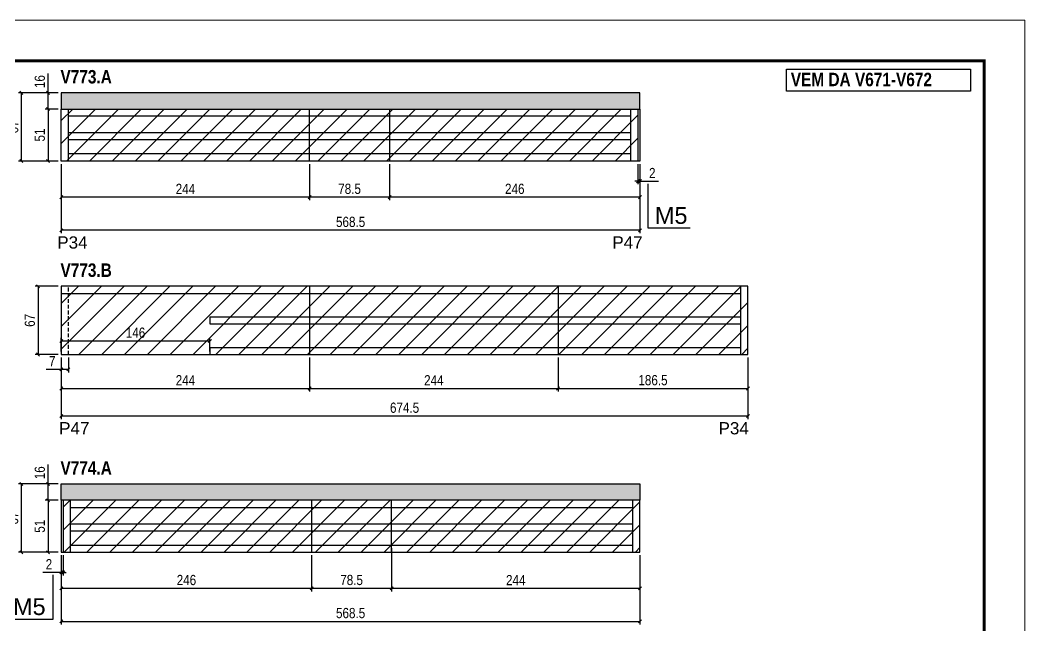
# Model space of a CAD drawing. Extents: x 3309 to 9563, y -2522 to 14608.
# Drawn here: x 8576 to 9563, y 10567 to 11162 of the extents above; entities that cross this region are included whole.
import ezdxf

# ---------------------------------------------------------------- set-up
doc = ezdxf.new("R2010")
doc.units = 0
doc.linetypes.add('DASHED', pattern=[0.75, 0.5, -0.25])
doc.linetypes.add('HIDDEN', pattern=[0.375, 0.25, -0.125])
for name, color, linetype in [('5', 5, 'Continuous'), ('COTA', 241, 'Continuous'), ('NOMENCLATURA', 7, 'Continuous'), ('Painéis', 200, 'Continuous'), ('SARR_2.2x7', 40, 'Continuous')]:
    doc.layers.add(name, color=color, linetype=linetype)
for name, color, linetype, lineweight in [('Folhas', 255, 'Continuous', 9), ('Hachura', 251, 'Continuous', 9), ('SARRAFO DE PRESSAO', 251, 'DASHED', 9)]:
    doc.layers.add(name, color=color, linetype=linetype, lineweight=lineweight)
doc.styles.add('COTA TECNICA', font='techl___.ttf', dxfattribs={"height": 10})
doc.styles.get("Standard").update_dxf_attribs({"font": 'arial.ttf'})
doc.styles.add('TECNICA', font='techb___.ttf', dxfattribs={"height": 10})
doc.dimstyles.new('PAINEL', dxfattribs={"dimtxt": 10, "dimasz": 3, "dimexe": 3, "dimexo": 3, "dimgap": 3, "dimtad": 1, "dimdec": 1, "dimzin": 12, "dimdsep": 46, "dimtxsty": 'COTA TECNICA', "dimblk1": 'OBLIQUE', "dimblk2": 'OBLIQUE', "dimsah": 1, "dimcen": 0.9, "dimclrd": 4, "dimclre": 4, "dimclrt": 240, "dimadec": 1, "dimazin": 3, "dimtfac": 1, "dimtdec": 1, "dimtmove": 0, "dimatfit": 3, "dimfxl": 1, "dimtolj": 1, "dimtzin": 12, "dimarcsym": 0})

# ---------------------------------------------------------------- blocks, each defined once
blk = doc.blocks.new('9999999999')
at = {"layer": 'Folhas'}
blk.add_lwpolyline([(98138.98, 34190.21), (99623.98, 34190.21), (99623.98, 35240.21), (98138.98, 35240.21)], close=True, dxfattribs=at)
at = {"layer": 'Folhas', "color": 30, "const_width": 3}
blk.add_lwpolyline([(98213.98, 34230.21), (99583.98, 34230.21), (99583.98, 35200.21), (98213.98, 35200.21)], close=True, dxfattribs=at)
blk = doc.blocks.new('_Oblique')
at = {"color": 0, "linetype": 'ByBlock', "lineweight": -2}
blk.add_line((-0.5, -0.5), (0.5, 0.5), dxfattribs=at)
blk = doc.blocks.new('*D335')
at = {"layer": 'COTA', "color": 4, "lineweight": -2, "transparency": 16777216}
for p, q in [((8616.29, 11020.73), (8616.29, 10952.79)), ((9184.79, 11020.73), (9184.79, 10952.79)), ((9184.79, 10955.79), (8616.29, 10955.79))]:
    blk.add_line(p, q, dxfattribs=at)
at = {"layer": 'Defpoints', "color": 0, "transparency": 16777216}
for p in [(8616.29, 11023.73), (9184.79, 11023.73), (8616.29, 10955.79)]:
    blk.add_point(p, dxfattribs=at)
at = {"layer": 'COTA', "color": 4, "lineweight": -2, "transparency": 16777216, "xscale": 3, "yscale": 3, "zscale": 3, "rotation": 180}
blk.add_blockref('_Oblique', (8616.29, 10955.79), dxfattribs=at)
at = {"layer": 'COTA', "color": 4, "lineweight": -2, "transparency": 16777216, "xscale": 3, "yscale": 3, "zscale": 3}
blk.add_blockref('_Oblique', (9184.79, 10955.79), dxfattribs=at)
at = {"layer": 'COTA', "color": 240, "transparency": 16777216, "insert": (8900.54, 10963.92), "char_height": 10, "attachment_point": 5, "style": 'COTA TECNICA'}
blk.add_mtext('\\A1;568.5', dxfattribs=at)
blk = doc.blocks.new('*D336')
at = {"layer": 'COTA', "color": 4, "lineweight": -2, "transparency": 16777216}
for p, q in [((8938.79, 11020.73), (8938.79, 10985.28)), ((9184.79, 11020.73), (9184.79, 10985.28)), ((9184.79, 10988.28), (8938.79, 10988.28))]:
    blk.add_line(p, q, dxfattribs=at)
at = {"layer": 'Defpoints', "color": 0, "transparency": 16777216}
for p in [(8938.79, 11023.73), (9184.79, 11023.73), (8938.79, 10988.28)]:
    blk.add_point(p, dxfattribs=at)
at = {"layer": 'COTA', "color": 4, "lineweight": -2, "transparency": 16777216, "xscale": 3, "yscale": 3, "zscale": 3, "rotation": 180}
blk.add_blockref('_Oblique', (8938.79, 10988.28), dxfattribs=at)
at = {"layer": 'COTA', "color": 4, "lineweight": -2, "transparency": 16777216, "xscale": 3, "yscale": 3, "zscale": 3}
blk.add_blockref('_Oblique', (9184.79, 10988.28), dxfattribs=at)
at = {"layer": 'COTA', "color": 240, "transparency": 16777216, "insert": (9061.79, 10996.38), "char_height": 10, "attachment_point": 5, "style": 'COTA TECNICA'}
blk.add_mtext('\\A1;246', dxfattribs=at)
blk = doc.blocks.new('*D333')
at = {"layer": 'COTA', "color": 4, "lineweight": -2, "transparency": 16777216}
for p, q in [((8616.29, 11020.73), (8616.29, 10985.28)), ((8860.29, 11020.73), (8860.29, 10985.28)), ((8860.29, 10988.28), (8616.29, 10988.28))]:
    blk.add_line(p, q, dxfattribs=at)
at = {"layer": 'Defpoints', "color": 0, "transparency": 16777216}
for p in [(8616.29, 11023.73), (8860.29, 11023.73), (8616.29, 10988.28)]:
    blk.add_point(p, dxfattribs=at)
at = {"layer": 'COTA', "color": 4, "lineweight": -2, "transparency": 16777216, "xscale": 3, "yscale": 3, "zscale": 3, "rotation": 180}
blk.add_blockref('_Oblique', (8616.29, 10988.28), dxfattribs=at)
at = {"layer": 'COTA', "color": 4, "lineweight": -2, "transparency": 16777216, "xscale": 3, "yscale": 3, "zscale": 3}
blk.add_blockref('_Oblique', (8860.29, 10988.28), dxfattribs=at)
at = {"layer": 'COTA', "color": 240, "transparency": 16777216, "insert": (8738.29, 10996.35), "char_height": 10, "attachment_point": 5, "style": 'COTA TECNICA'}
blk.add_mtext('\\A1;244', dxfattribs=at)
blk = doc.blocks.new('*D334')
at = {"layer": 'COTA', "color": 4, "lineweight": -2, "transparency": 16777216}
for p, q in [((9182.79, 11020.73), (9182.79, 11000.95)), ((9184.79, 11020.73), (9184.79, 11000.95)), ((9182.79, 11003.95), (9179.79, 11003.95)), ((9182.79, 11003.95), (9184.79, 11003.95)), ((9184.79, 11003.95), (9202.9, 11003.95))]:
    blk.add_line(p, q, dxfattribs=at)
at = {"layer": 'Defpoints', "color": 0, "transparency": 16777216}
for p in [(9182.79, 11023.73), (9184.79, 11023.73), (9184.79, 11003.95)]:
    blk.add_point(p, dxfattribs=at)
at = {"layer": 'COTA', "color": 4, "lineweight": -2, "transparency": 16777216, "xscale": 3, "yscale": 3, "zscale": 3}
blk.add_blockref('_Oblique', (9182.79, 11003.95), dxfattribs=at)
at = {"layer": 'COTA', "color": 4, "lineweight": -2, "transparency": 16777216, "xscale": 3, "yscale": 3, "zscale": 3, "rotation": 180}
blk.add_blockref('_Oblique', (9184.79, 11003.95), dxfattribs=at)
at = {"layer": 'COTA', "color": 240, "transparency": 16777216, "insert": (9196.85, 11011.95), "char_height": 10, "attachment_point": 5, "style": 'COTA TECNICA'}
blk.add_mtext('\\A1;2', dxfattribs=at)
blk = doc.blocks.new('*D337')
at = {"layer": 'COTA', "color": 4, "lineweight": -2, "transparency": 16777216}
for p, q in [((8860.29, 11020.73), (8860.29, 10985.28)), ((8938.79, 11020.73), (8938.79, 10985.28)), ((8938.79, 10988.28), (8860.29, 10988.28))]:
    blk.add_line(p, q, dxfattribs=at)
at = {"layer": 'Defpoints', "color": 0, "transparency": 16777216}
for p in [(8860.29, 11023.73), (8938.79, 11023.73), (8860.29, 10988.28)]:
    blk.add_point(p, dxfattribs=at)
at = {"layer": 'COTA', "color": 4, "lineweight": -2, "transparency": 16777216, "xscale": 3, "yscale": 3, "zscale": 3, "rotation": 180}
blk.add_blockref('_Oblique', (8860.29, 10988.28), dxfattribs=at)
at = {"layer": 'COTA', "color": 4, "lineweight": -2, "transparency": 16777216, "xscale": 3, "yscale": 3, "zscale": 3}
blk.add_blockref('_Oblique', (8938.79, 10988.28), dxfattribs=at)
at = {"layer": 'COTA', "color": 240, "transparency": 16777216, "insert": (8899.54, 10996.41), "char_height": 10, "attachment_point": 5, "style": 'COTA TECNICA'}
blk.add_mtext('\\A1;78.5', dxfattribs=at)
blk = doc.blocks.new('*D338')
at = {"layer": 'COTA', "color": 4, "lineweight": -2, "transparency": 16777216}
for p, q in [((8613.29, 11074.73), (8600.39, 11074.73)), ((8603.39, 11074.73), (8603.39, 11023.73)), ((8613.29, 11023.73), (8600.39, 11023.73))]:
    blk.add_line(p, q, dxfattribs=at)
at = {"layer": 'Defpoints', "color": 0, "transparency": 16777216}
for p in [(8616.29, 11074.73), (8603.39, 11023.73), (8616.29, 11023.73)]:
    blk.add_point(p, dxfattribs=at)
at = {"layer": 'COTA', "color": 4, "lineweight": -2, "transparency": 16777216, "xscale": 3, "yscale": 3, "zscale": 3}
for p, rotation in [((8603.39, 11074.73), 90), ((8603.39, 11023.73), 270)]:
    blk.add_blockref('_Oblique', p, dxfattribs=dict(at, rotation=rotation))
at = {"layer": 'COTA', "color": 240, "transparency": 16777216, "insert": (8595.28, 11049.23), "char_height": 10, "attachment_point": 5, "rotation": 90, "style": 'COTA TECNICA'}
blk.add_mtext('\\A1;51', dxfattribs=at)
blk = doc.blocks.new('*D339')
at = {"layer": 'COTA', "color": 4, "lineweight": -2, "transparency": 16777216}
for p, q in [((8603.39, 11090.73), (8603.39, 11109.75)), ((8613.29, 11090.73), (8600.39, 11090.73)), ((8603.39, 11074.73), (8603.39, 11090.73)), ((8613.29, 11074.73), (8600.39, 11074.73))]:
    blk.add_line(p, q, dxfattribs=at)
at = {"layer": 'Defpoints', "color": 0, "transparency": 16777216}
for p in [(8603.39, 11090.73), (8616.29, 11090.73), (8616.29, 11074.73)]:
    blk.add_point(p, dxfattribs=at)
at = {"layer": 'COTA', "color": 4, "lineweight": -2, "transparency": 16777216, "xscale": 3, "yscale": 3, "zscale": 3}
for p, rotation in [((8603.39, 11090.73), 90), ((8603.39, 11074.73), 270)]:
    blk.add_blockref('_Oblique', p, dxfattribs=dict(at, rotation=rotation))
at = {"layer": 'COTA', "color": 240, "transparency": 16777216, "insert": (8595.29, 11101.74), "char_height": 10, "attachment_point": 5, "rotation": 90, "style": 'COTA TECNICA'}
blk.add_mtext('\\A1;16', dxfattribs=at)
blk = doc.blocks.new('*D340')
at = {"layer": 'COTA', "color": 4, "lineweight": -2, "transparency": 16777216}
for p, q in [((8613.29, 11090.73), (8574.23, 11090.73)), ((8577.23, 11023.73), (8577.23, 11090.73)), ((8613.29, 11023.73), (8574.23, 11023.73))]:
    blk.add_line(p, q, dxfattribs=at)
at = {"layer": 'Defpoints', "color": 0, "transparency": 16777216}
for p in [(8577.23, 11090.73), (8616.29, 11090.73), (8616.29, 11023.73)]:
    blk.add_point(p, dxfattribs=at)
at = {"layer": 'COTA', "color": 4, "lineweight": -2, "transparency": 16777216, "xscale": 3, "yscale": 3, "zscale": 3}
for p, rotation in [((8577.23, 11090.73), 90), ((8577.23, 11023.73), 270)]:
    blk.add_blockref('_Oblique', p, dxfattribs=dict(at, rotation=rotation))
at = {"layer": 'COTA', "color": 240, "transparency": 16777216, "insert": (8569.12, 11057.23), "char_height": 10, "attachment_point": 5, "rotation": 90, "style": 'COTA TECNICA'}
blk.add_mtext('\\A1;67', dxfattribs=at)
blk = doc.blocks.new('*D341')
at = {"layer": 'COTA', "color": 4, "lineweight": -2, "transparency": 16777216}
for p, q in [((8616.29, 10830.77), (8616.29, 10797.38)), ((8860.29, 10830.77), (8860.29, 10797.38)), ((8616.29, 10800.38), (8860.29, 10800.38))]:
    blk.add_line(p, q, dxfattribs=at)
at = {"layer": 'Defpoints', "color": 0, "transparency": 16777216}
for p in [(8616.29, 10833.77), (8860.29, 10833.77), (8860.29, 10800.38)]:
    blk.add_point(p, dxfattribs=at)
at = {"layer": 'COTA', "color": 4, "lineweight": -2, "transparency": 16777216, "xscale": 3, "yscale": 3, "zscale": 3, "rotation": 180}
blk.add_blockref('_Oblique', (8616.29, 10800.38), dxfattribs=at)
at = {"layer": 'COTA', "color": 4, "lineweight": -2, "transparency": 16777216, "xscale": 3, "yscale": 3, "zscale": 3}
blk.add_blockref('_Oblique', (8860.29, 10800.38), dxfattribs=at)
at = {"layer": 'COTA', "color": 240, "transparency": 16777216, "insert": (8738.29, 10808.45), "char_height": 10, "attachment_point": 5, "style": 'COTA TECNICA'}
blk.add_mtext('\\A1;244', dxfattribs=at)
blk = doc.blocks.new('*D342')
at = {"layer": 'COTA', "color": 4, "lineweight": -2, "transparency": 16777216}
for p, q in [((8860.29, 10830.77), (8860.29, 10797.38)), ((9104.29, 10830.77), (9104.29, 10797.38)), ((8860.29, 10800.38), (9104.29, 10800.38))]:
    blk.add_line(p, q, dxfattribs=at)
at = {"layer": 'Defpoints', "color": 0, "transparency": 16777216}
for p in [(8860.29, 10833.77), (9104.29, 10833.77), (9104.29, 10800.38)]:
    blk.add_point(p, dxfattribs=at)
at = {"layer": 'COTA', "color": 4, "lineweight": -2, "transparency": 16777216, "xscale": 3, "yscale": 3, "zscale": 3, "rotation": 180}
blk.add_blockref('_Oblique', (8860.29, 10800.38), dxfattribs=at)
at = {"layer": 'COTA', "color": 4, "lineweight": -2, "transparency": 16777216, "xscale": 3, "yscale": 3, "zscale": 3}
blk.add_blockref('_Oblique', (9104.29, 10800.38), dxfattribs=at)
at = {"layer": 'COTA', "color": 240, "transparency": 16777216, "insert": (8982.29, 10808.45), "char_height": 10, "attachment_point": 5, "style": 'COTA TECNICA'}
blk.add_mtext('\\A1;244', dxfattribs=at)
blk = doc.blocks.new('*D343')
at = {"layer": 'COTA', "color": 4, "lineweight": -2, "transparency": 16777216}
for p, q in [((9104.29, 10830.77), (9104.29, 10797.38)), ((9290.79, 10830.77), (9290.79, 10797.38)), ((9104.29, 10800.38), (9290.79, 10800.38))]:
    blk.add_line(p, q, dxfattribs=at)
at = {"layer": 'Defpoints', "color": 0, "transparency": 16777216}
for p in [(9104.29, 10833.77), (9290.79, 10833.77), (9290.79, 10800.38)]:
    blk.add_point(p, dxfattribs=at)
at = {"layer": 'COTA', "color": 4, "lineweight": -2, "transparency": 16777216, "xscale": 3, "yscale": 3, "zscale": 3, "rotation": 180}
blk.add_blockref('_Oblique', (9104.29, 10800.38), dxfattribs=at)
at = {"layer": 'COTA', "color": 4, "lineweight": -2, "transparency": 16777216, "xscale": 3, "yscale": 3, "zscale": 3}
blk.add_blockref('_Oblique', (9290.79, 10800.38), dxfattribs=at)
at = {"layer": 'COTA', "color": 240, "transparency": 16777216, "insert": (9197.54, 10808.51), "char_height": 10, "attachment_point": 5, "style": 'COTA TECNICA'}
blk.add_mtext('\\A1;186.5', dxfattribs=at)
blk = doc.blocks.new('*D344')
at = {"layer": 'COTA', "color": 4, "lineweight": -2, "transparency": 16777216}
for p, q in [((8616.29, 10830.77), (8616.29, 10770.35)), ((9290.79, 10830.77), (9290.79, 10770.35)), ((9290.79, 10773.35), (8616.29, 10773.35))]:
    blk.add_line(p, q, dxfattribs=at)
at = {"layer": 'Defpoints', "color": 0, "transparency": 16777216}
for p in [(8616.29, 10833.77), (9290.79, 10833.77), (8616.29, 10773.35)]:
    blk.add_point(p, dxfattribs=at)
at = {"layer": 'COTA', "color": 4, "lineweight": -2, "transparency": 16777216, "xscale": 3, "yscale": 3, "zscale": 3, "rotation": 180}
blk.add_blockref('_Oblique', (8616.29, 10773.35), dxfattribs=at)
at = {"layer": 'COTA', "color": 4, "lineweight": -2, "transparency": 16777216, "xscale": 3, "yscale": 3, "zscale": 3}
blk.add_blockref('_Oblique', (9290.79, 10773.35), dxfattribs=at)
at = {"layer": 'COTA', "color": 240, "transparency": 16777216, "insert": (8953.54, 10781.46), "char_height": 10, "attachment_point": 5, "style": 'COTA TECNICA'}
blk.add_mtext('\\A1;674.5', dxfattribs=at)
blk = doc.blocks.new('*D345')
at = {"layer": 'COTA', "color": 4, "lineweight": -2, "transparency": 16777216}
for p, q in [((8616.29, 10836.77), (8616.29, 10850)), ((8762.29, 10847), (8616.29, 10847)), ((8762.29, 10836.77), (8762.29, 10850))]:
    blk.add_line(p, q, dxfattribs=at)
at = {"layer": 'Defpoints', "color": 0, "transparency": 16777216}
for p in [(8616.29, 10847), (8616.29, 10833.77), (8762.29, 10833.77)]:
    blk.add_point(p, dxfattribs=at)
at = {"layer": 'COTA', "color": 4, "lineweight": -2, "transparency": 16777216, "xscale": 3, "yscale": 3, "zscale": 3, "rotation": 180}
blk.add_blockref('_Oblique', (8616.29, 10847), dxfattribs=at)
at = {"layer": 'COTA', "color": 4, "lineweight": -2, "transparency": 16777216, "xscale": 3, "yscale": 3, "zscale": 3}
blk.add_blockref('_Oblique', (8762.29, 10847), dxfattribs=at)
at = {"layer": 'COTA', "color": 240, "transparency": 16777216, "insert": (8689.29, 10855.11), "char_height": 10, "attachment_point": 5, "style": 'COTA TECNICA'}
blk.add_mtext('\\A1;146', dxfattribs=at)
blk = doc.blocks.new('*D346')
at = {"layer": 'COTA', "color": 4, "lineweight": -2, "transparency": 16777216}
for p, q in [((8616.29, 10830.77), (8616.29, 10816.09)), ((8623.29, 10830.77), (8623.29, 10816.09)), ((8616.29, 10819.09), (8601.56, 10819.09)), ((8623.29, 10819.09), (8616.29, 10819.09))]:
    blk.add_line(p, q, dxfattribs=at)
at = {"layer": 'Defpoints', "color": 0, "transparency": 16777216}
for p in [(8616.29, 10833.77), (8623.29, 10833.77), (8616.29, 10819.09)]:
    blk.add_point(p, dxfattribs=at)
at = {"layer": 'COTA', "color": 4, "lineweight": -2, "transparency": 16777216, "xscale": 3, "yscale": 3, "zscale": 3, "rotation": 180}
blk.add_blockref('_Oblique', (8616.29, 10819.09), dxfattribs=at)
at = {"layer": 'COTA', "color": 4, "lineweight": -2, "transparency": 16777216, "xscale": 3, "yscale": 3, "zscale": 3}
blk.add_blockref('_Oblique', (8623.29, 10819.09), dxfattribs=at)
at = {"layer": 'COTA', "color": 240, "transparency": 16777216, "insert": (8607.43, 10827.16), "char_height": 10, "attachment_point": 5, "style": 'COTA TECNICA'}
blk.add_mtext('\\A1;7', dxfattribs=at)
blk = doc.blocks.new('*D347')
at = {"layer": 'COTA', "color": 4, "lineweight": -2, "transparency": 16777216}
for p, q in [((8613.29, 10900.77), (8590.61, 10900.77)), ((8593.61, 10900.77), (8593.61, 10833.77)), ((8613.29, 10833.77), (8590.61, 10833.77))]:
    blk.add_line(p, q, dxfattribs=at)
at = {"layer": 'Defpoints', "color": 0, "transparency": 16777216}
for p in [(8616.29, 10900.77), (8593.61, 10833.77), (8616.29, 10833.77)]:
    blk.add_point(p, dxfattribs=at)
at = {"layer": 'COTA', "color": 4, "lineweight": -2, "transparency": 16777216, "xscale": 3, "yscale": 3, "zscale": 3}
for p, rotation in [((8593.61, 10900.77), 90), ((8593.61, 10833.77), 270)]:
    blk.add_blockref('_Oblique', p, dxfattribs=dict(at, rotation=rotation))
at = {"layer": 'COTA', "color": 240, "transparency": 16777216, "insert": (8585.51, 10867.27), "char_height": 10, "attachment_point": 5, "rotation": 90, "style": 'COTA TECNICA'}
blk.add_mtext('\\A1;67', dxfattribs=at)
blk = doc.blocks.new('*D350')
at = {"layer": 'COTA', "color": 4, "lineweight": -2, "transparency": 16777216}
for p, q in [((8616.29, 10636.6), (8616.29, 10568.66)), ((9184.79, 10636.6), (9184.79, 10568.66)), ((8616.29, 10571.66), (9184.79, 10571.66))]:
    blk.add_line(p, q, dxfattribs=at)
at = {"layer": 'Defpoints', "color": 0, "transparency": 16777216}
for p in [(8616.29, 10639.6), (9184.79, 10639.6), (9184.79, 10571.66)]:
    blk.add_point(p, dxfattribs=at)
at = {"layer": 'COTA', "color": 4, "lineweight": -2, "transparency": 16777216, "xscale": 3, "yscale": 3, "zscale": 3, "rotation": 180}
blk.add_blockref('_Oblique', (8616.29, 10571.66), dxfattribs=at)
at = {"layer": 'COTA', "color": 4, "lineweight": -2, "transparency": 16777216, "xscale": 3, "yscale": 3, "zscale": 3}
blk.add_blockref('_Oblique', (9184.79, 10571.66), dxfattribs=at)
at = {"layer": 'COTA', "color": 240, "transparency": 16777216, "insert": (8900.54, 10579.79), "char_height": 10, "attachment_point": 5, "style": 'COTA TECNICA'}
blk.add_mtext('\\A1;568.5', dxfattribs=at)
blk = doc.blocks.new('*D351')
at = {"layer": 'COTA', "color": 4, "lineweight": -2, "transparency": 16777216}
for p, q in [((8616.29, 10636.6), (8616.29, 10601.15)), ((8862.29, 10636.6), (8862.29, 10601.15)), ((8616.29, 10604.15), (8862.29, 10604.15))]:
    blk.add_line(p, q, dxfattribs=at)
at = {"layer": 'Defpoints', "color": 0, "transparency": 16777216}
for p in [(8616.29, 10639.6), (8862.29, 10639.6), (8862.29, 10604.15)]:
    blk.add_point(p, dxfattribs=at)
at = {"layer": 'COTA', "color": 4, "lineweight": -2, "transparency": 16777216, "xscale": 3, "yscale": 3, "zscale": 3, "rotation": 180}
blk.add_blockref('_Oblique', (8616.29, 10604.15), dxfattribs=at)
at = {"layer": 'COTA', "color": 4, "lineweight": -2, "transparency": 16777216, "xscale": 3, "yscale": 3, "zscale": 3}
blk.add_blockref('_Oblique', (8862.29, 10604.15), dxfattribs=at)
at = {"layer": 'COTA', "color": 240, "transparency": 16777216, "insert": (8739.29, 10612.25), "char_height": 10, "attachment_point": 5, "style": 'COTA TECNICA'}
blk.add_mtext('\\A1;246', dxfattribs=at)
blk = doc.blocks.new('*D348')
at = {"layer": 'COTA', "color": 4, "lineweight": -2, "transparency": 16777216}
for p, q in [((8940.79, 10643.6), (8940.79, 10601.15)), ((9184.79, 10636.6), (9184.79, 10601.15)), ((8940.79, 10604.15), (9184.79, 10604.15))]:
    blk.add_line(p, q, dxfattribs=at)
at = {"layer": 'Defpoints', "color": 0, "transparency": 16777216}
for p in [(8940.79, 10646.6), (9184.79, 10639.6), (9184.79, 10604.15)]:
    blk.add_point(p, dxfattribs=at)
at = {"layer": 'COTA', "color": 4, "lineweight": -2, "transparency": 16777216, "xscale": 3, "yscale": 3, "zscale": 3, "rotation": 180}
blk.add_blockref('_Oblique', (8940.79, 10604.15), dxfattribs=at)
at = {"layer": 'COTA', "color": 4, "lineweight": -2, "transparency": 16777216, "xscale": 3, "yscale": 3, "zscale": 3}
blk.add_blockref('_Oblique', (9184.79, 10604.15), dxfattribs=at)
at = {"layer": 'COTA', "color": 240, "transparency": 16777216, "insert": (9062.79, 10612.22), "char_height": 10, "attachment_point": 5, "style": 'COTA TECNICA'}
blk.add_mtext('\\A1;244', dxfattribs=at)
blk = doc.blocks.new('*D352')
at = {"layer": 'COTA', "color": 4, "lineweight": -2, "transparency": 16777216}
for p, q in [((8613.29, 10690.6), (8600.39, 10690.6)), ((8603.39, 10690.6), (8603.39, 10639.6)), ((8613.29, 10639.6), (8600.39, 10639.6))]:
    blk.add_line(p, q, dxfattribs=at)
at = {"layer": 'Defpoints', "color": 0, "transparency": 16777216}
for p in [(8616.29, 10690.6), (8603.39, 10639.6), (8616.29, 10639.6)]:
    blk.add_point(p, dxfattribs=at)
at = {"layer": 'COTA', "color": 4, "lineweight": -2, "transparency": 16777216, "xscale": 3, "yscale": 3, "zscale": 3}
for p, rotation in [((8603.39, 10690.6), 90), ((8603.39, 10639.6), 270)]:
    blk.add_blockref('_Oblique', p, dxfattribs=dict(at, rotation=rotation))
at = {"layer": 'COTA', "color": 240, "transparency": 16777216, "insert": (8595.28, 10665.1), "char_height": 10, "attachment_point": 5, "rotation": 90, "style": 'COTA TECNICA'}
blk.add_mtext('\\A1;51', dxfattribs=at)
blk = doc.blocks.new('*D353')
at = {"layer": 'COTA', "color": 4, "lineweight": -2, "transparency": 16777216}
for p, q in [((8603.39, 10706.6), (8603.39, 10725.62)), ((8613.29, 10706.6), (8600.39, 10706.6)), ((8603.39, 10690.6), (8603.39, 10706.6)), ((8613.29, 10690.6), (8600.39, 10690.6))]:
    blk.add_line(p, q, dxfattribs=at)
at = {"layer": 'Defpoints', "color": 0, "transparency": 16777216}
for p in [(8603.39, 10706.6), (8616.29, 10706.6), (8616.29, 10690.6)]:
    blk.add_point(p, dxfattribs=at)
at = {"layer": 'COTA', "color": 4, "lineweight": -2, "transparency": 16777216, "xscale": 3, "yscale": 3, "zscale": 3}
for p, rotation in [((8603.39, 10706.6), 90), ((8603.39, 10690.6), 270)]:
    blk.add_blockref('_Oblique', p, dxfattribs=dict(at, rotation=rotation))
at = {"layer": 'COTA', "color": 240, "transparency": 16777216, "insert": (8595.29, 10717.61), "char_height": 10, "attachment_point": 5, "rotation": 90, "style": 'COTA TECNICA'}
blk.add_mtext('\\A1;16', dxfattribs=at)
blk = doc.blocks.new('*D354')
at = {"layer": 'COTA', "color": 4, "lineweight": -2, "transparency": 16777216}
for p, q in [((8613.29, 10706.6), (8574.23, 10706.6)), ((8577.23, 10639.6), (8577.23, 10706.6)), ((8613.29, 10639.6), (8574.23, 10639.6))]:
    blk.add_line(p, q, dxfattribs=at)
at = {"layer": 'Defpoints', "color": 0, "transparency": 16777216}
for p in [(8577.23, 10706.6), (8616.29, 10706.6), (8616.29, 10639.6)]:
    blk.add_point(p, dxfattribs=at)
at = {"layer": 'COTA', "color": 4, "lineweight": -2, "transparency": 16777216, "xscale": 3, "yscale": 3, "zscale": 3}
for p, rotation in [((8577.23, 10706.6), 90), ((8577.23, 10639.6), 270)]:
    blk.add_blockref('_Oblique', p, dxfattribs=dict(at, rotation=rotation))
at = {"layer": 'COTA', "color": 240, "transparency": 16777216, "insert": (8569.12, 10673.1), "char_height": 10, "attachment_point": 5, "rotation": 90, "style": 'COTA TECNICA'}
blk.add_mtext('\\A1;67', dxfattribs=at)
blk = doc.blocks.new('*D349')
at = {"layer": 'COTA', "color": 4, "lineweight": -2, "transparency": 16777216}
for p, q in [((8616.29, 10636.6), (8616.29, 10616.82)), ((8618.29, 10636.6), (8618.29, 10616.82)), ((8616.29, 10619.82), (8598.18, 10619.82)), ((8618.29, 10619.82), (8616.29, 10619.82)), ((8618.29, 10619.82), (8621.29, 10619.82))]:
    blk.add_line(p, q, dxfattribs=at)
at = {"layer": 'Defpoints', "color": 0, "transparency": 16777216}
for p in [(8616.29, 10639.6), (8618.29, 10639.6), (8616.29, 10619.82)]:
    blk.add_point(p, dxfattribs=at)
at = {"layer": 'COTA', "color": 4, "lineweight": -2, "transparency": 16777216, "xscale": 3, "yscale": 3, "zscale": 3}
blk.add_blockref('_Oblique', (8616.29, 10619.82), dxfattribs=at)
at = {"layer": 'COTA', "color": 4, "lineweight": -2, "transparency": 16777216, "xscale": 3, "yscale": 3, "zscale": 3, "rotation": 180}
blk.add_blockref('_Oblique', (8618.29, 10619.82), dxfattribs=at)
at = {"layer": 'COTA', "color": 240, "transparency": 16777216, "insert": (8604.24, 10627.82), "char_height": 10, "attachment_point": 5, "style": 'COTA TECNICA'}
blk.add_mtext('\\A1;2', dxfattribs=at)
blk = doc.blocks.new('*D355')
at = {"layer": 'COTA', "color": 4, "lineweight": -2, "transparency": 16777216}
for p, q in [((8862.29, 10636.6), (8862.29, 10601.15)), ((8940.79, 10636.6), (8940.79, 10601.15)), ((8862.29, 10604.15), (8940.79, 10604.15))]:
    blk.add_line(p, q, dxfattribs=at)
at = {"layer": 'Defpoints', "color": 0, "transparency": 16777216}
for p in [(8862.29, 10639.6), (8940.79, 10639.6), (8940.79, 10604.15)]:
    blk.add_point(p, dxfattribs=at)
at = {"layer": 'COTA', "color": 4, "lineweight": -2, "transparency": 16777216, "xscale": 3, "yscale": 3, "zscale": 3, "rotation": 180}
blk.add_blockref('_Oblique', (8862.29, 10604.15), dxfattribs=at)
at = {"layer": 'COTA', "color": 4, "lineweight": -2, "transparency": 16777216, "xscale": 3, "yscale": 3, "zscale": 3}
blk.add_blockref('_Oblique', (8940.79, 10604.15), dxfattribs=at)
at = {"layer": 'COTA', "color": 240, "transparency": 16777216, "insert": (8901.54, 10612.28), "char_height": 10, "attachment_point": 5, "style": 'COTA TECNICA'}
blk.add_mtext('\\A1;78.5', dxfattribs=at)

msp = doc.modelspace()

# ---------------------------------------------------------------- hatches: boundary and pattern name
at = {"layer": 'COTA'}
h = msp.add_hatch(dxfattribs=at)
h.set_pattern_fill('AR-CONC', color=256, scale=0.03)
h.set_pattern_definition([(50, (4894.3937, -1114.444), (5.46554, -0.4781726), [0.5715, -6.2865]), (355, (4894.3937, -1114.444), (-1.0573026, 5.7317054), [0.4572, -5.0292175]), (100.451445, (4894.849, -1114.484), (4.4082374, 5.2535326), [0.4857003, -5.3427073]), (46.1842, (4894.394, -1112.92), (8.1323712, -1.26127), [0.85725, -9.42975]), (96.63556, (4895.071, -1113.025), (7.122124, 7.4227837), [0.7285507, -8.014068]), (351.18415, (4894.394, -1112.92), (7.122124, 7.422784), [0.685799, -7.543792]), (21, (4895.1557, -1113.301), (4.5484317, -3.067956), [0.5715, -6.2865]), (326, (4895.1557, -1113.301), (1.8540609, 5.525639), [0.4572, -5.0292]), (71.451445, (4895.5347, -1113.5566), (6.4024926, 2.457683), [0.4857003, -5.3426981]), (37.5, (4894.3937, -1114.444), (0.0926581, 2.53665117), [0, -4.96824, 0, -5.1054, 0, -5.04825]), (7.5, (4894.3937, -1114.444), (2.0045899, 3.00541724), [0, -2.91084, 0, -4.85394, 0, -1.92405]), (327.5, (4892.6944, -1114.444), (4.06771786, -0.17186232), [0, -1.905, 0, -5.9436, 0, -7.8867]), (317.5, (4891.9324, -1114.444), (4.4438754, 0.7627947), [0, -2.4765, 0, -3.94716, 0, -5.6007])])
h.paths.add_polyline_path([(8616.29, 11090.73), (8616.29, 11074.73), (9184.79, 11074.73), (9184.79, 11090.73)])
h = msp.add_hatch(dxfattribs=at)
h.set_pattern_fill('AR-CONC', color=256, scale=0.03)
h.set_pattern_definition([(50, (4894.3937, -1498.574), (5.46554, -0.4781726), [0.5715, -6.2865]), (355, (4894.3937, -1498.574), (-1.0573026, 5.7317054), [0.4572, -5.0292175]), (100.451445, (4894.849, -1498.614), (4.4082374, 5.2535326), [0.4857003, -5.3427073]), (46.1842, (4894.394, -1497.05), (8.1323712, -1.26127), [0.85725, -9.42975]), (96.63556, (4895.071, -1497.155), (7.122124, 7.4227837), [0.7285507, -8.014068]), (351.18415, (4894.394, -1497.05), (7.122124, 7.422784), [0.685799, -7.543792]), (21, (4895.1557, -1497.431), (4.5484317, -3.067956), [0.5715, -6.2865]), (326, (4895.1557, -1497.431), (1.8540609, 5.525639), [0.4572, -5.0292]), (71.451445, (4895.5347, -1497.687), (6.4024926, 2.457683), [0.4857003, -5.3426981]), (37.5, (4894.3937, -1498.5742), (0.0926581, 2.53665117), [0, -4.96824, 0, -5.1054, 0, -5.04825]), (7.5, (4894.3937, -1498.5742), (2.0045899, 3.00541724), [0, -2.91084, 0, -4.85394, 0, -1.92405]), (327.5, (4892.6944, -1498.5742), (4.06771786, -0.17186232), [0, -1.905, 0, -5.9436, 0, -7.8867]), (317.5, (4891.9324, -1498.5742), (4.4438754, 0.7627947), [0, -2.4765, 0, -3.94716, 0, -5.6007])])
h.paths.add_polyline_path([(8616.29, 10706.6), (8616.29, 10690.6), (9184.79, 10690.6), (9184.79, 10706.6)])
at = {"layer": 'Hachura', "linetype": 'ByBlock'}
h = msp.add_hatch(dxfattribs=at)
h.set_pattern_fill('ANSI31', color=256, scale=5)
h.paths.add_polyline_path([(8860.29, 11074.73), (8616.29, 11074.73), (8616.29, 11023.73), (8860.29, 11023.73)])
h.paths.add_polyline_path([(8938.79, 11074.73), (8860.29, 11074.73), (8860.29, 11023.73), (8938.79, 11023.73)])
h.paths.add_polyline_path([(9182.79, 11074.73), (8938.79, 11074.73), (8938.79, 11023.73), (9182.79, 11023.73)])
h.paths.add_polyline_path([(9290.79, 10900.77), (9104.29, 10900.77), (9104.29, 10833.77), (9290.79, 10833.77)])
h.paths.add_polyline_path([(9104.29, 10900.77), (8860.29, 10900.77), (8860.29, 10833.77), (9104.29, 10833.77)])
h.paths.add_polyline_path([(8860.29, 10900.77), (8616.29, 10900.77), (8616.29, 10833.77), (8860.29, 10833.77)])
h.paths.add_polyline_path([(8862.29, 10690.6), (8618.29, 10690.6), (8618.29, 10639.6), (8862.29, 10639.6)])
h.paths.add_polyline_path([(8940.79, 10690.6), (8862.29, 10690.6), (8862.29, 10639.6), (8940.79, 10639.6)])
h.paths.add_polyline_path([(9184.79, 10690.6), (8940.79, 10690.6), (8940.79, 10639.6), (9184.79, 10639.6)])
h.paths.add_polyline_path([(9290.79, 10512.19), (9046.79, 10512.19), (9046.79, 10445.19), (9290.79, 10445.19)])
h.paths.add_polyline_path([(9046.79, 10512.19), (8802.79, 10512.19), (8802.79, 10445.19), (9046.79, 10445.19)])
h.paths.add_polyline_path([(8802.79, 10512.19), (8616.29, 10512.19), (8616.29, 10445.19), (8802.79, 10445.19)])

# ---------------------------------------------------------------- linework, layer by layer
at = {"layer": 'COTA'}
for p, q in [((9184.79, 11090.73), (8616.29, 11090.73)), ((8616.29, 11090.73), (8616.29, 11074.73)), ((9184.79, 11074.73), (9184.79, 11090.73)), ((8616.29, 10690.6), (8616.29, 10706.6)), ((8616.29, 10706.6), (9184.79, 10706.6)), ((9184.79, 10706.6), (9184.79, 10690.6))]:
    msp.add_line(p, q, dxfattribs=at)
at = {"layer": 'NOMENCLATURA', "linetype": 'Continuous'}
for p, q in [((9192.71, 10957.83), (9192.71, 11001.44)), ((9234.11, 10957.83), (9192.71, 10957.83)), ((8608.38, 10573.7), (8608.38, 10617.31)), ((8566.98, 10573.7), (8608.38, 10573.7))]:
    msp.add_line(p, q, dxfattribs=at)
at = {"layer": 'NOMENCLATURA'}
msp.add_lwpolyline([(9328.75, 11113.81), (9509.51, 11113.81), (9509.51, 11092.25), (9328.75, 11092.25)], close=True, dxfattribs=at)
at = {"layer": 'Painéis', "linetype": 'ByBlock'}
for p, q in [((8616.29, 11023.73), (8616.29, 11074.73)), ((8616.29, 11074.73), (9184.79, 11074.73)), ((8860.29, 11023.73), (8860.29, 11074.73)), ((8938.79, 11074.73), (8938.79, 11023.73)), ((9182.79, 11074.73), (9182.79, 11023.73)), ((9184.79, 11074.73), (9184.79, 11023.73)), ((9184.79, 11023.73), (8616.29, 11023.73)), ((9290.79, 10900.77), (8616.29, 10900.77)), ((8616.29, 10900.77), (8616.29, 10833.77)), ((8860.29, 10900.77), (8860.29, 10833.77)), ((9104.29, 10900.77), (9104.29, 10833.77)), ((9290.79, 10833.77), (9290.79, 10900.77)), ((8616.29, 10833.77), (9290.79, 10833.77)), ((9184.79, 10690.6), (8616.29, 10690.6)), ((8616.29, 10690.6), (8616.29, 10639.6)), ((8618.29, 10690.6), (8618.29, 10639.6)), ((8862.29, 10690.6), (8862.29, 10639.6)), ((8940.79, 10639.6), (8940.79, 10690.6)), ((9184.79, 10639.6), (9184.79, 10690.6)), ((8616.29, 10639.6), (9184.79, 10639.6))]:
    msp.add_line(p, q, dxfattribs=at)
at = {"layer": 'SARR_2.2x7', "linetype": 'Continuous'}
for p, q in [((8623.29, 11023.73), (8623.29, 11074.73)), ((9175.79, 11023.73), (9175.79, 11074.73)), ((8860.29, 11067.73), (8623.29, 11067.73)), ((8938.79, 11067.73), (8860.29, 11067.73)), ((9175.79, 11067.73), (8938.79, 11067.73)), ((8860.29, 11051.57), (8623.29, 11051.57)), ((8860.29, 11044.57), (8623.29, 11044.57)), ((8938.79, 11051.57), (8860.29, 11051.57)), ((8938.79, 11044.57), (8860.29, 11044.57)), ((9175.79, 11051.57), (8938.79, 11051.57)), ((9175.79, 11044.57), (8938.79, 11044.57)), ((8860.29, 11030.73), (8623.29, 11030.73)), ((8938.79, 11030.73), (8860.29, 11030.73)), ((9175.79, 11030.73), (8938.79, 11030.73)), ((9283.79, 10833.77), (9283.79, 10900.77)), ((8616.29, 10893.77), (8860.29, 10893.77)), ((8860.29, 10893.77), (9104.29, 10893.77)), ((9104.29, 10893.77), (9283.79, 10893.77)), ((8762.29, 10870.77), (8860.29, 10870.77)), ((8762.29, 10870.77), (8762.29, 10863.77)), ((8860.29, 10870.77), (9104.29, 10870.77)), ((9104.29, 10870.77), (9283.79, 10870.77)), ((8762.29, 10863.77), (8860.29, 10863.77)), ((8860.29, 10863.77), (9104.29, 10863.77)), ((9104.29, 10863.77), (9283.79, 10863.77)), ((8762.29, 10840.77), (8860.29, 10840.77)), ((8762.29, 10840.77), (8762.29, 10833.77)), ((8860.29, 10840.77), (9104.29, 10840.77)), ((9104.29, 10840.77), (9283.79, 10840.77)), ((8625.29, 10639.6), (8625.29, 10690.6)), ((9177.79, 10639.6), (9177.79, 10690.6)), ((8625.29, 10683.6), (8862.29, 10683.6)), ((8862.29, 10683.6), (8940.79, 10683.6)), ((8940.79, 10683.6), (9177.79, 10683.6)), ((8625.29, 10667.44), (8862.29, 10667.44)), ((8625.29, 10660.44), (8862.29, 10660.44)), ((8862.29, 10667.44), (8940.79, 10667.44)), ((8862.29, 10660.44), (8940.79, 10660.44)), ((8940.79, 10667.44), (9177.79, 10667.44)), ((8940.79, 10660.44), (9177.79, 10660.44)), ((8625.29, 10646.6), (8862.29, 10646.6)), ((8862.29, 10646.6), (8940.79, 10646.6)), ((8940.79, 10646.6), (9177.79, 10646.6))]:
    msp.add_line(p, q, dxfattribs=at)
at = {"layer": 'SARR_2.2x7', "linetype": 'HIDDEN', "ltscale": 15}
msp.add_line((8623.29, 10833.77), (8623.29, 10900.77), dxfattribs=at)

# ---------------------------------------------------------------- block references
at = {"layer": 'SARRAFO DE PRESSAO', "color": 6, "linetype": 'ByBlock'}
msp.add_blockref('9999999999', (-90061.11, -24078.07), dxfattribs=at)

# ---------------------------------------------------------------- texts
at = {"layer": '5', "linetype": 'Continuous'}
for s, rotation, p in [('P34', 0.00004, (8612.4, 10937.78)), ('P47', 0.00004, (9157.62, 10937.78)), ('P47', 359.99996, (8614.22, 10755.34)), ('P34', 359.99996, (9261.92, 10755.34))]:
    msp.add_text(s, height=12, rotation=rotation, dxfattribs=at).set_placement(p)
at = {"layer": 'NOMENCLATURA', "style": 'TECNICA'}
for s, p in [('V773.A', (8615.58, 11099.92)), ('VEM DA V671-V672', (9332.94, 11097.22)), ('V773.B', (8615.58, 10909.96)), ('V774.A', (8615.58, 10715.79))]:
    msp.add_text(s, height=13.2, dxfattribs=at).set_placement(p)
at = {"layer": 'NOMENCLATURA', "linetype": 'Continuous'}
for p in [(9199.43, 10962.03), (8568.94, 10577.9)]:
    msp.add_text('M5', height=16.5, dxfattribs=at).set_placement(p)

# ---------------------------------------------------------------- dimensions: what is measured, and where the dimension line sits
at = {"layer": 'COTA'}
for base, p1, p2, angle, picture, middle in [((8603.39, 11090.73), (8616.29, 11074.73), (8616.29, 11090.73), 90, '*D339', (8595.29, 11101.74)), ((8577.23, 11090.73), (8616.29, 11023.73), (8616.29, 11090.73), 90, '*D340', (8569.12, 11057.23)), ((8603.39, 11023.73), (8616.29, 11074.73), (8616.29, 11023.73), 90, '*D338', (8595.28, 11049.23)), ((8860.29, 10988.28), (8938.79, 11023.73), (8860.29, 11023.73), 180, '*D337', (8899.54, 10996.41)), ((8938.79, 10988.28), (9184.79, 11023.73), (8938.79, 11023.73), 180, '*D336', (9061.79, 10996.38)), ((9184.79, 11003.95), (9182.79, 11023.73), (9184.79, 11023.73), 180, '*D334', (9196.85, 11011.95)), ((8593.61, 10833.77), (8616.29, 10900.77), (8616.29, 10833.77), 90, '*D347', (8585.51, 10867.27)), ((8616.29, 10847), (8762.29, 10833.77), (8616.29, 10833.77), 180, '*D345', (8689.29, 10855.11)), ((8616.29, 10819.09), (8623.29, 10833.77), (8616.29, 10833.77), 180, '*D346', (8607.43, 10827.16)), ((8616.29, 10773.35), (9290.79, 10833.77), (8616.29, 10833.77), 180, '*D344', (8953.54, 10781.46)), ((8603.39, 10706.6), (8616.29, 10690.6), (8616.29, 10706.6), 90, '*D353', (8595.29, 10717.61)), ((8577.23, 10706.6), (8616.29, 10639.6), (8616.29, 10706.6), 90, '*D354', (8569.12, 10673.1)), ((8603.39, 10639.6), (8616.29, 10690.6), (8616.29, 10639.6), 90, '*D352', (8595.28, 10665.1)), ((9184.79, 10571.66), (8616.29, 10639.6), (9184.79, 10639.6), 180, '*D350', (8900.54, 10579.79))]:
    dim = msp.add_linear_dim(base=base, p1=p1, p2=p2, angle=angle, dimstyle='PAINEL', dxfattribs=at)
    dim.commit()
    dim.dimension.update_dxf_attribs({"geometry": picture, "text_midpoint": middle})
for base, p1, p2, picture, middle in [((8616.29, 10955.79), (9184.79, 11023.73), (8616.29, 11023.73), '*D335', (8900.54, 10963.92)), ((8860.29, 10800.38), (8616.29, 10833.77), (8860.29, 10833.77), '*D341', (8738.29, 10808.45)), ((9290.79, 10800.38), (9104.29, 10833.77), (9290.79, 10833.77), '*D343', (9197.54, 10808.51)), ((8616.29, 10619.82), (8618.29, 10639.6), (8616.29, 10639.6), '*D349', (8604.24, 10627.82)), ((8862.29, 10604.15), (8616.29, 10639.6), (8862.29, 10639.6), '*D351', (8739.29, 10612.25)), ((8940.79, 10604.15), (8862.29, 10639.6), (8940.79, 10639.6), '*D355', (8901.54, 10612.28))]:
    dim = msp.add_linear_dim(base=base, p1=p1, p2=p2, dimstyle='PAINEL', dxfattribs=at)
    dim.commit()
    dim.dimension.update_dxf_attribs({"geometry": picture, "text_midpoint": middle})
dim = msp.add_linear_dim(base=(8616.29, 10988.28), p1=(8860.29, 11023.73), p2=(8616.29, 11023.73), angle=180, dimstyle='PAINEL', override={"dimtmove": 1}, dxfattribs=at)
dim.commit()
dim.dimension.update_dxf_attribs({"geometry": '*D333', "text_midpoint": (8738.29, 10996.35)})
for base, p1, p2, picture, middle in [((9104.29, 10800.38), (8860.29, 10833.77), (9104.29, 10833.77), '*D342', (8982.29, 10808.45)), ((9184.79, 10604.15), (8940.79, 10646.6), (9184.79, 10639.6), '*D348', (9062.79, 10612.22))]:
    dim = msp.add_linear_dim(base=base, p1=p1, p2=p2, dimstyle='PAINEL', override={"dimtmove": 1}, dxfattribs=at)
    dim.commit()
    dim.dimension.update_dxf_attribs({"geometry": picture, "text_midpoint": middle})

doc.saveas('drawing.dxf')
